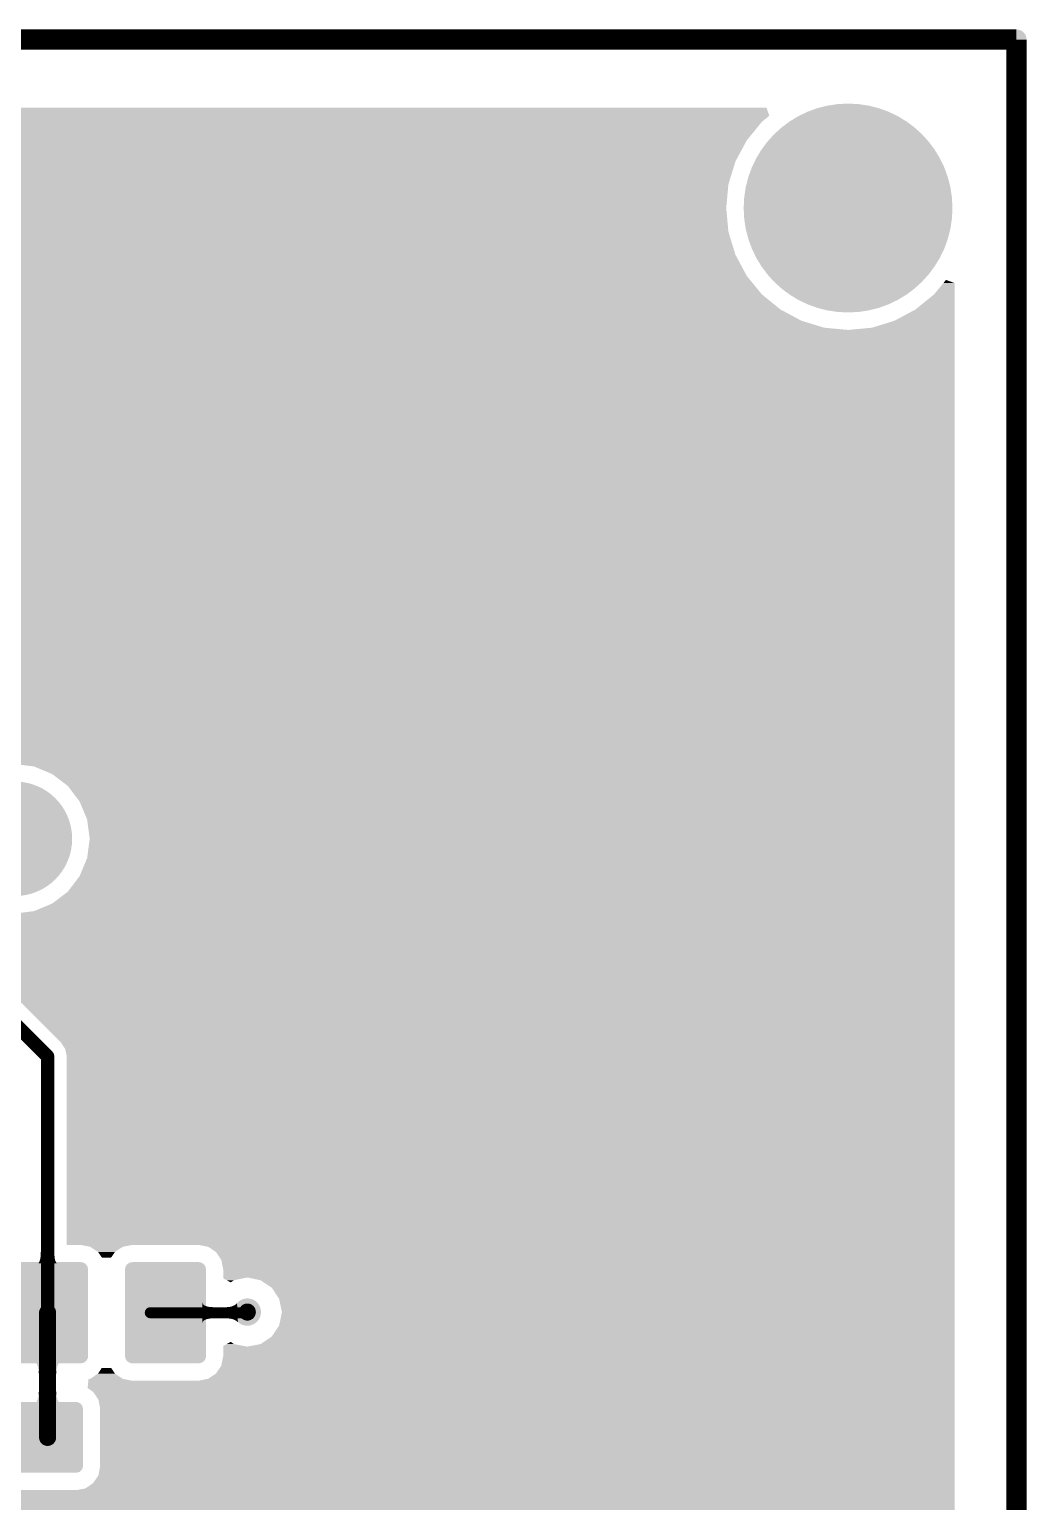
# Model space of a CAD drawing. Header units: millimetres. Extents: x -0.01 to 2.37, y -0.01 to 1.58.
# Drawn here: x 1.785 to 2.368, y 0.721 to 1.581 of the extents above; entities that cross this region are included whole.
import ezdxf

# ---------------------------------------------------------------- set-up
doc = ezdxf.new("R2010")
doc.units = ezdxf.units.MM
doc.layers.get('0').update_dxf_attribs({"linetype": 'CONTINUOUS', "lineweight": 0})
for name, color, linetype, lineweight in [('PCB_KUR_GKO', 130, 'CONTINUOUS', 0), ('PCB_KUR_GTL', 30, 'CONTINUOUS', 0), ('PCB_KUR_GTP', 254, 'CONTINUOUS', 0), ('PCB_KUR_GTS', 254, 'CONTINUOUS', 0), ('PCB_KUR_TXT', 254, 'CONTINUOUS', 0)]:
    doc.layers.add(name, color=color, linetype=linetype, lineweight=lineweight)

# ---------------------------------------------------------------- blocks, each defined once
blk = doc.blocks.new('ROUND_3')
h = blk.add_hatch(color=256)
edge = h.paths.add_edge_path(flags=0)
edge.add_arc((0, 0), 0.0059, 0, 360)
blk = doc.blocks.new('CUSTOM_4')
for points in [[(-0.01865, 0.01685), (-0.0186, 0.01721), (0.01865, 0.01685), (0.01852, 0.01721)], [(-0.0186, 0.01721), (-0.01813, 0.01797), (0.01852, 0.01721), (0.01823, 0.01797)], [(-0.01813, 0.01797), (-0.01797, 0.01823), (0.01823, 0.01797), (0.01782, 0.01823)], [(-0.01797, 0.01823), (-0.01697, 0.0186), (0.01782, 0.01823), (0.01721, 0.0186)], [(-0.01697, 0.0186), (-0.01685, 0.01865), (0.01721, 0.0186), (0.01685, 0.01865)], [(-0.01685, 0.01865), (-0.01685, 0.0187), (0.01685, 0.01865), (0.01685, 0.0187)], [(-0.0187, -0.01685), (-0.0187, 0.01685), (0.0187, -0.01685), (0.0187, 0.01685)], [(-0.01852, -0.01721), (-0.01865, -0.01685), (0.0186, -0.01721), (0.01865, -0.01685)], [(-0.01823, -0.01797), (-0.01852, -0.01721), (0.01813, -0.01797), (0.0186, -0.01721)], [(-0.01782, -0.01823), (-0.01823, -0.01797), (0.01797, -0.01823), (0.01813, -0.01797)], [(-0.01721, -0.0186), (-0.01782, -0.01823), (0.01697, -0.0186), (0.01797, -0.01823)], [(-0.01685, -0.01865), (-0.01721, -0.0186), (0.01685, -0.01865), (0.01697, -0.0186)], [(-0.01685, -0.0187), (-0.01685, -0.01865), (0.01685, -0.0187), (0.01685, -0.01865)]]:
    blk.add_solid(points)
blk = doc.blocks.new('CUSTOM_5')
for points in [[(-0.02165, 0.0254), (-0.02152, 0.02613), (0.02165, 0.0254), (0.02142, 0.02613)], [(-0.02152, 0.02613), (-0.02114, 0.02664), (0.02142, 0.02613), (0.02126, 0.02664)], [(-0.02114, 0.02664), (-0.02074, 0.02716), (0.02126, 0.02664), (0.02057, 0.02716)], [(-0.02074, 0.02716), (-0.0199, 0.02742), (0.02057, 0.02716), (0.02023, 0.02742)], [(-0.0199, 0.02742), (-0.0195, 0.02755), (0.02023, 0.02742), (0.0195, 0.02755)], [(-0.02165, -0.0254), (-0.02165, 0.0254), (0.02165, -0.0254), (0.02165, 0.0254)], [(-0.02142, -0.02613), (-0.02165, -0.0254), (0.02152, -0.02613), (0.02165, -0.0254)], [(-0.02126, -0.02664), (-0.02142, -0.02613), (0.02114, -0.02664), (0.02152, -0.02613)], [(-0.02057, -0.02716), (-0.02126, -0.02664), (0.02074, -0.02716), (0.02114, -0.02664)], [(-0.02023, -0.02742), (-0.02057, -0.02716), (0.0199, -0.02742), (0.02074, -0.02716)], [(-0.0195, -0.02755), (-0.02023, -0.02742), (0.0195, -0.02755), (0.0199, -0.02742)]]:
    blk.add_solid(points)
blk = doc.blocks.new('ROUND_11')
h = blk.add_hatch(color=256)
edge = h.paths.add_edge_path(flags=0)
edge.add_arc((0, 0), 0.0315, 0, 360)
blk = doc.blocks.new('ROUND_12')
h = blk.add_hatch(color=256)
edge = h.paths.add_edge_path(flags=0)
edge.add_arc((0, 0), 0.05905, 0, 360)
blk = doc.blocks.new('SQUARE_15')
blk.add_solid([(0.0315, 0.0315), (0.0315, -0.0315), (-0.0315, 0.0315), (-0.0315, -0.0315)])
blk = doc.blocks.new('ROUND_16')
h = blk.add_hatch(color=256)
edge = h.paths.add_edge_path(flags=0)
edge.add_arc((0, 0), 0.008, 0, 360)
blk = doc.blocks.new('ROUND_7')
h = blk.add_hatch(color=256)
edge = h.paths.add_edge_path(flags=0)
edge.add_arc((0, 0), 0.00325, 0, 360)
blk = doc.blocks.new('ROUND_8')
h = blk.add_hatch(color=256)
edge = h.paths.add_edge_path(flags=0)
edge.add_arc((0, 0), 0.005, 0, 360)
blk = doc.blocks.new('ROUND_64')
h = blk.add_hatch(color=256)
edge = h.paths.add_edge_path(flags=0)
edge.add_arc((0, 0), 0.00395, 0, 360)
blk = doc.blocks.new('CUSTOM_19')
for points in [[(-0.02065, 0.01685), (-0.02058, 0.01751), (0.02065, 0.01685), (0.02049, 0.01751)], [(-0.02058, 0.01751), (-0.02013, 0.01854), (0.02049, 0.01751), (0.02023, 0.01854)], [(-0.02013, 0.01854), (-0.01988, 0.0191), (0.02023, 0.01854), (0.01976, 0.0191)], [(-0.01988, 0.0191), (-0.01896, 0.01987), (0.01976, 0.0191), (0.0191, 0.01987)], [(-0.01896, 0.01987), (-0.01854, 0.02022), (0.0191, 0.01987), (0.01831, 0.02022)], [(-0.01854, 0.02022), (-0.01711, 0.02057), (0.01831, 0.02022), (0.01751, 0.02057)], [(-0.01711, 0.02057), (-0.01685, 0.02064), (0.01751, 0.02057), (0.01685, 0.02064)], [(-0.01685, 0.02064), (-0.01685, 0.02065), (0.01685, 0.02064), (0.01685, 0.02065)], [(-0.02065, 0.0168), (-0.02065, 0.01685), (0.02065, 0.0168), (0.02065, 0.01685)], [(-0.02065, -0.0168), (-0.02065, 0.0168), (0.02065, -0.0168), (0.02065, 0.0168)], [(-0.02065, -0.01685), (-0.02065, -0.0168), (0.02065, -0.01685), (0.02065, -0.0168)], [(-0.02049, -0.01751), (-0.02065, -0.01685), (0.02058, -0.01751), (0.02065, -0.01685)], [(-0.02023, -0.01854), (-0.02049, -0.01751), (0.02013, -0.01854), (0.02058, -0.01751)], [(-0.01976, -0.0191), (-0.02023, -0.01854), (0.01988, -0.0191), (0.02013, -0.01854)], [(-0.0191, -0.01987), (-0.01976, -0.0191), (0.01896, -0.01987), (0.01988, -0.0191)], [(-0.01831, -0.02022), (-0.0191, -0.01987), (0.01854, -0.02022), (0.01896, -0.01987)], [(-0.01751, -0.02057), (-0.01831, -0.02022), (0.01711, -0.02057), (0.01854, -0.02022)], [(-0.01685, -0.02064), (-0.01751, -0.02057), (0.01685, -0.02064), (0.01711, -0.02057)], [(-0.01685, -0.02065), (-0.01685, -0.02064), (0.01685, -0.02065), (0.01685, -0.02064)]]:
    blk.add_solid(points)
blk = doc.blocks.new('CUSTOM_20')
for points in [[(-0.02365, 0.0254), (-0.02352, 0.02643), (0.02365, 0.0254), (0.02342, 0.02643)], [(-0.02352, 0.02643), (-0.02314, 0.02717), (0.02342, 0.02643), (0.02325, 0.02717)], [(-0.02314, 0.02717), (-0.0227, 0.02804), (0.02325, 0.02717), (0.02257, 0.02804)], [(-0.0227, 0.02804), (-0.02198, 0.0286), (0.02257, 0.02804), (0.02214, 0.0286)], [(-0.02198, 0.0286), (-0.02127, 0.02915), (0.02214, 0.0286), (0.02105, 0.02915)], [(-0.02127, 0.02915), (-0.02008, 0.02942), (0.02105, 0.02915), (0.02053, 0.02942)], [(-0.02008, 0.02942), (-0.0195, 0.02955), (0.02053, 0.02942), (0.0195, 0.02955)], [(-0.02364, 0.02508), (-0.02365, 0.0254), (0.02364, 0.02508), (0.02365, 0.0254)], [(-0.0236, 0.02476), (-0.02364, 0.02508), (0.0236, 0.02476), (0.02364, 0.02508)], [(-0.0236, -0.02476), (-0.0236, 0.02476), (0.0236, -0.02476), (0.0236, 0.02476)], [(-0.02365, -0.0254), (-0.02364, -0.02508), (0.02365, -0.0254), (0.02364, -0.02508)], [(-0.02342, -0.02643), (-0.02365, -0.0254), (0.02352, -0.02643), (0.02365, -0.0254)], [(-0.02364, -0.02508), (-0.0236, -0.02476), (0.02364, -0.02508), (0.0236, -0.02476)], [(-0.02325, -0.02717), (-0.02342, -0.02643), (0.02314, -0.02717), (0.02352, -0.02643)], [(-0.02257, -0.02804), (-0.02325, -0.02717), (0.0227, -0.02804), (0.02314, -0.02717)], [(-0.02214, -0.0286), (-0.02257, -0.02804), (0.02198, -0.0286), (0.0227, -0.02804)], [(-0.02105, -0.02915), (-0.02214, -0.0286), (0.02127, -0.02915), (0.02198, -0.0286)], [(-0.02053, -0.02942), (-0.02105, -0.02915), (0.02008, -0.02942), (0.02127, -0.02915)], [(-0.0195, -0.02955), (-0.02053, -0.02942), (0.0195, -0.02955), (0.02008, -0.02942)]]:
    blk.add_solid(points)
blk = doc.blocks.new('ROUND_21')
h = blk.add_hatch(color=256)
edge = h.paths.add_edge_path(flags=0)
edge.add_arc((0, 0), 0.03345, 0, 360)
blk = doc.blocks.new('ROUND_22')
h = blk.add_hatch(color=256)
edge = h.paths.add_edge_path(flags=0)
edge.add_arc((0, 0), 0.061, 0, 360)
blk = doc.blocks.new('SQUARE_24')
blk.add_solid([(0.03345, 0.03345), (0.03345, -0.03345), (-0.03345, 0.03345), (-0.03345, -0.03345)])
blk = doc.blocks.new('ROUND_14')
h = blk.add_hatch(color=256)
edge = h.paths.add_edge_path(flags=0)
edge.add_arc((0, 0), 0.0197, 0, 360)

msp = doc.modelspace()

# ---------------------------------------------------------------- linework, layer by layer
at = {"layer": 'PCB_KUR_GKO', "lineweight": 211, "const_width": 0.0118}
for points in [[(0, 1.5748), (2.3622, 1.5748)], [(2.3622, 0), (2.3622, 1.5748)]]:
    msp.add_lwpolyline(points, dxfattribs=at)
at = {"layer": 'PCB_KUR_GTL', "lineweight": 211}
for points, const_width in [([(1.706, 1.071), (1.7961, 0.9809)], 0.0079), ([(1.7961, 0.8312), (1.7961, 0.9809)], 0.0079), ([(1.7961, 0.7584), (1.7961, 0.8312)], 0.01), ([(1.8561, 0.8312), (1.865, 0.8312)], 0.0065), ([(1.865, 0.8312), (1.9128, 0.8312)], 0.0065)]:
    msp.add_lwpolyline(points, dxfattribs=dict(at, const_width=const_width))
at = {"layer": 'PCB_KUR_GTL'}
for points in [[(1.245, 1.5303), (1.245, 1.535), (2.2178, 1.5303), (2.2161, 1.535)], [(1.245, 1.5267), (1.245, 1.5303), (2.2134, 1.5267), (2.2178, 1.5303)], [(1.245, 1.5159), (1.245, 1.5267), (2.2046, 1.5159), (2.2134, 1.5267)], [(1.245, 1.5036), (1.245, 1.5159), (2.198, 1.5036), (2.2046, 1.5159)], [(1.245, 1.4903), (1.245, 1.5036), (2.1939, 1.4903), (2.198, 1.5036)], [(1.245, 1.4842), (1.245, 1.4903), (2.19333, 1.4842), (2.1939, 1.4903)], [(1.4175, 1.4825), (1.4046, 1.4842), (2.19317, 1.4825), (2.19333, 1.4842)], [(1.4295, 1.4776), (1.4175, 1.4825), (2.19271, 1.4776), (2.19317, 1.4825)], [(1.43107, 1.4764), (1.4295, 1.4776), (2.1926, 1.4764), (2.19271, 1.4776)], [(1.4398, 1.4697), (1.43107, 1.4764), (2.19323, 1.4697), (2.1926, 1.4764)], [(1.44532, 1.4625), (1.4398, 1.4697), (2.1939, 1.4625), (2.19323, 1.4697)], [(1.4477, 1.4594), (1.44532, 1.4625), (2.19485, 1.4594), (2.1939, 1.4625)], [(1.45191, 1.4491), (1.4477, 1.4594), (2.198, 1.4491), (2.19485, 1.4594)], [(1.4526, 1.4474), (1.45191, 1.4491), (2.19891, 1.4474), (2.198, 1.4491)], [(1.454, 1.4368), (1.4526, 1.4474), (2.2046, 1.4368), (2.19891, 1.4474)], [(1.4543, 1.4345), (1.454, 1.4368), (2.20647, 1.4345), (2.2046, 1.4368)], [(1.45318, 1.426), (1.4543, 1.4345), (2.2134, 1.426), (2.20647, 1.4345)], [(2.3141, 1.426), (2.31952, 1.4326), (2.326, 1.426), (2.326, 1.4326)], [(2.31952, 1.4326), (2.321, 1.4344), (2.326, 1.4326), (2.321, 1.4344)], [(1.4508, 1.4172), (1.4526, 1.4216), (2.2242, 1.4172), (2.2188, 1.4216)], [(1.4526, 1.4216), (1.45318, 1.426), (2.2188, 1.4216), (2.2134, 1.426)], [(2.3033, 1.4172), (2.3141, 1.426), (2.326, 1.4172), (2.326, 1.426)], [(1.4477, 1.4096), (1.44811, 1.4106), (2.23977, 1.4096), (2.2365, 1.4106)], [(1.44811, 1.4106), (1.4508, 1.4172), (2.2365, 1.4106), (2.2242, 1.4172)], [(2.2777, 1.4065), (2.291, 1.4106), (2.326, 1.4065), (2.326, 1.4106)], [(2.291, 1.4106), (2.3033, 1.4172), (2.326, 1.4106), (2.326, 1.4172)], [(1.4398, 1.3993), (1.44433, 1.4052), (2.326, 1.3993), (2.326, 1.4052)], [(1.44433, 1.4052), (1.44532, 1.4065), (2.2638, 1.4052), (2.2499, 1.4065)], [(1.44532, 1.4065), (1.4477, 1.4096), (2.2499, 1.4065), (2.23977, 1.4096)], [(2.2638, 1.4052), (2.2777, 1.4065), (2.326, 1.4052), (2.326, 1.4065)], [(1.4295, 1.3914), (1.4398, 1.3993), (2.326, 1.3914), (2.326, 1.3993)], [(1.2765, 1.1517), (1.2765, 1.3848), (2.326, 1.1517), (2.326, 1.3848)], [(1.4046, 1.3848), (1.4175, 1.3864), (2.326, 1.3848), (2.326, 1.3864)], [(1.4175, 1.3864), (1.4295, 1.3914), (2.326, 1.3864), (2.326, 1.3914)], [(1.7883, 1.1502), (1.777, 1.1517), (2.326, 1.1502), (2.326, 1.1517)], [(1.7988, 1.1458), (1.7883, 1.1502), (2.326, 1.1458), (2.326, 1.1502)], [(1.8079, 1.1389), (1.7988, 1.1458), (2.326, 1.1389), (2.326, 1.1458)], [(1.8148, 1.1298), (1.8079, 1.1389), (2.326, 1.1298), (2.326, 1.1389)], [(1.8192, 1.1193), (1.8148, 1.1298), (2.326, 1.1193), (2.326, 1.1298)], [(1.8207, 1.108), (1.8192, 1.1193), (2.326, 1.108), (2.326, 1.1193)], [(1.8192, 1.0967), (1.8207, 1.108), (2.326, 1.0967), (2.326, 1.108)], [(1.8148, 1.0862), (1.8192, 1.0967), (2.326, 1.0862), (2.326, 1.0967)], [(1.8079, 1.0771), (1.8148, 1.0862), (2.326, 1.0771), (2.326, 1.0862)], [(1.7988, 1.0702), (1.8079, 1.0771), (2.326, 1.0702), (2.326, 1.0771)], [(1.7883, 1.0658), (1.7988, 1.0702), (2.326, 1.0658), (2.326, 1.0702)], [(1.804, 0.9889), (1.72852, 1.0643), (2.326, 0.9889), (2.326, 1.0643)], [(1.777, 1.0643), (1.7883, 1.0658), (2.326, 1.0643), (2.326, 1.0658)], [(1.8064, 0.9852), (1.804, 0.9889), (2.326, 0.9852), (2.326, 0.9889)], [(1.8073, 0.9809), (1.8064, 0.9852), (2.326, 0.9809), (2.326, 0.9852)], [(1.8073, 0.8708), (1.8073, 0.9809), (2.326, 0.8708), (2.326, 0.9809)], [(1.821, 0.8697), (1.8155, 0.8708), (1.84, 0.8697), (1.8455, 0.8708)], [(1.8256, 0.8667), (1.821, 0.8697), (1.8354, 0.8667), (1.84, 0.8697)], [(1.8899, 0.8697), (1.8844, 0.8708), (2.326, 0.8697), (2.326, 0.8708)], [(1.8945, 0.8667), (1.8899, 0.8697), (2.326, 0.8667), (2.326, 0.8697)], [(1.7902, 0.8594), (1.7907, 0.86), (1.8019, 0.8594), (1.8014, 0.86)], [(1.7907, 0.86), (1.7911, 0.8607), (1.8014, 0.86), (1.801, 0.8607)], [(1.7911, 0.8607), (1.7915, 0.8616), (1.801, 0.8607), (1.8006, 0.8616)], [(1.7915, 0.8616), (1.7918, 0.8626), (1.8006, 0.8616), (1.8003, 0.8626)], [(1.7918, 0.8626), (1.792, 0.8638), (1.8003, 0.8626), (1.8002, 0.8638)], [(1.792, 0.8638), (1.7921, 0.8652), (1.8002, 0.8638), (1.8, 0.8652)], [(1.7921, 0.8652), (1.7921, 0.8667), (1.8, 0.8652), (1.8, 0.8667)], [(1.8277, 0.8635), (1.8256, 0.8667), (1.8333, 0.8635), (1.8354, 0.8667)], [(1.8283, 0.8633), (1.8277, 0.8635), (1.8327, 0.8633), (1.8333, 0.8635)], [(1.8976, 0.862), (1.8945, 0.8667), (2.326, 0.862), (2.326, 0.8667)], [(1.8987, 0.8566), (1.8976, 0.862), (2.326, 0.8566), (2.326, 0.862)], [(1.78825, 0.8587), (1.7889, 0.8588), (1.80385, 0.8587), (1.8032, 0.8588)], [(1.7889, 0.8588), (1.7896, 0.859), (1.8032, 0.8588), (1.8025, 0.859)], [(1.7896, 0.859), (1.7902, 0.8594), (1.8025, 0.859), (1.8019, 0.8594)], [(1.8987, 0.8518), (1.8987, 0.8566), (2.326, 0.8518), (2.326, 0.8566)], [(1.8987, 0.8513), (1.8987, 0.8518), (1.91036, 0.8513), (1.9128, 0.8518)], [(1.90072, 0.8502), (1.8987, 0.8513), (1.905, 0.8502), (1.91036, 0.8513)], [(1.9205, 0.8502), (1.9128, 0.8518), (2.326, 0.8502), (2.326, 0.8518)], [(1.9031, 0.8489), (1.90072, 0.8502), (1.9031, 0.8489), (1.905, 0.8502)], [(1.9271, 0.8458), (1.9205, 0.8502), (2.326, 0.8458), (2.326, 0.8502)], [(1.9314, 0.8393), (1.9271, 0.8458), (2.326, 0.8393), (2.326, 0.8458)], [(1.8865, 0.8371), (1.8865, 0.83765), (1.8866, 0.8371), (1.8865, 0.83765)], [(1.8865, 0.8365), (1.8865, 0.8371), (1.8868, 0.8365), (1.8866, 0.8371)], [(1.8865, 0.836), (1.8865, 0.8365), (1.8871, 0.836), (1.8868, 0.8365)], [(1.8865, 0.8356), (1.8865, 0.836), (1.8876, 0.8356), (1.8871, 0.836)], [(1.8865, 0.8353), (1.8865, 0.8356), (1.8882, 0.8353), (1.8876, 0.8356)], [(1.8865, 0.835), (1.8865, 0.8353), (1.8889, 0.835), (1.8882, 0.8353)], [(1.8865, 0.8347), (1.8865, 0.835), (1.8898, 0.8347), (1.8889, 0.835)], [(1.8865, 0.8346), (1.8865, 0.8347), (1.8908, 0.8346), (1.8898, 0.8347)], [(1.8865, 0.8345), (1.8865, 0.8346), (1.8919, 0.8345), (1.8908, 0.8346)], [(1.8865, 0.8344), (1.8865, 0.8345), (1.8932, 0.8344), (1.8919, 0.8345)], [(1.88651, 0.8279), (1.8865, 0.8344), (1.8932, 0.8279), (1.8932, 0.8344)], [(1.9005, 0.8344), (1.9013, 0.8345), (1.90691, 0.8344), (1.90691, 0.8345)], [(1.9008, 0.8279), (1.9005, 0.8344), (1.9072, 0.8279), (1.90691, 0.8344)], [(1.9021, 0.8345), (1.9028, 0.8347), (1.90691, 0.8345), (1.9069, 0.8347)], [(1.9028, 0.8347), (1.9035, 0.8348), (1.9069, 0.8347), (1.90689, 0.8348)], [(1.9035, 0.8348), (1.9041, 0.8351), (1.90689, 0.8348), (1.90688, 0.8351)], [(1.9041, 0.8351), (1.9047, 0.8353), (1.90688, 0.8351), (1.90687, 0.8353)], [(1.9047, 0.8353), (1.9053, 0.8356), (1.90687, 0.8353), (1.90686, 0.8356)], [(1.9053, 0.8356), (1.9059, 0.836), (1.90686, 0.8356), (1.90684, 0.836)], [(1.9059, 0.836), (1.9063, 0.8364), (1.90684, 0.836), (1.90682, 0.8364)], [(1.9063, 0.8364), (1.9068, 0.8369), (1.90682, 0.8364), (1.9068, 0.8369)], [(1.933, 0.8316), (1.9314, 0.8393), (2.326, 0.8316), (2.326, 0.8393)], [(1.88651, 0.8278), (1.88651, 0.8279), (1.8908, 0.8278), (1.8919, 0.8279)], [(1.88651, 0.8276), (1.88651, 0.8278), (1.8898, 0.8276), (1.8908, 0.8278)], [(1.88651, 0.8274), (1.88651, 0.8276), (1.8889, 0.8274), (1.8898, 0.8276)], [(1.88651, 0.8271), (1.88651, 0.8274), (1.8882, 0.8271), (1.8889, 0.8274)], [(1.88651, 0.8268), (1.88651, 0.8271), (1.8876, 0.8268), (1.8882, 0.8271)], [(1.88651, 0.8263), (1.88651, 0.8268), (1.8871, 0.8263), (1.8876, 0.8268)], [(1.88651, 0.8259), (1.88651, 0.8263), (1.8868, 0.8259), (1.8871, 0.8263)], [(1.88651, 0.8253), (1.88651, 0.8259), (1.8866, 0.8253), (1.8868, 0.8259)], [(1.9024, 0.8278), (1.9016, 0.8279), (1.90721, 0.8278), (1.9072, 0.8279)], [(1.9031, 0.8277), (1.9024, 0.8278), (1.90721, 0.8277), (1.90721, 0.8278)], [(1.9038, 0.8276), (1.9031, 0.8277), (1.90721, 0.8276), (1.90721, 0.8277)], [(1.9045, 0.8274), (1.9038, 0.8276), (1.90722, 0.8274), (1.90721, 0.8276)], [(1.9051, 0.8271), (1.9045, 0.8274), (1.90724, 0.8271), (1.90722, 0.8274)], [(1.9057, 0.8268), (1.9051, 0.8271), (1.90725, 0.8268), (1.90724, 0.8271)], [(1.9063, 0.8265), (1.9057, 0.8268), (1.90726, 0.8265), (1.90725, 0.8268)], [(1.9068, 0.8261), (1.9063, 0.8265), (1.90728, 0.8261), (1.90726, 0.8265)], [(1.9073, 0.8257), (1.90728, 0.8261), (1.9073, 0.8257), (1.9068, 0.8261)], [(1.9314, 0.8238), (1.933, 0.8316), (2.326, 0.8238), (2.326, 0.8316)], [(1.88651, 0.82475), (1.88651, 0.8253), (1.88651, 0.82475), (1.8866, 0.8253)], [(1.9205, 0.8129), (1.9271, 0.8173), (2.326, 0.8129), (2.326, 0.8173)], [(1.9271, 0.8173), (1.9314, 0.8238), (2.326, 0.8173), (2.326, 0.8238)], [(1.8987, 0.8118), (1.90072, 0.8129), (1.91073, 0.8118), (1.905, 0.8129)], [(1.8987, 0.8114), (1.8987, 0.8118), (1.9128, 0.8114), (1.91073, 0.8118)], [(1.8987, 0.8058), (1.8987, 0.8114), (2.326, 0.8058), (2.326, 0.8114)], [(1.90072, 0.8129), (1.9031, 0.8142), (1.905, 0.8129), (1.9031, 0.8142)], [(1.9128, 0.8114), (1.9205, 0.8129), (2.326, 0.8114), (2.326, 0.8129)], [(1.787, 0.8036), (1.78617, 0.80369), (1.8051, 0.8036), (1.80602, 0.80369)], [(1.78617, 0.80369), (1.78617, 0.80369), (1.80602, 0.80369), (1.78617, 0.80369)], [(1.7879, 0.8033), (1.787, 0.8036), (1.8043, 0.8033), (1.8051, 0.8036)], [(1.7886, 0.8028), (1.7879, 0.8033), (1.8035, 0.8028), (1.8043, 0.8033)], [(1.7893, 0.8021), (1.7886, 0.8028), (1.8029, 0.8021), (1.8035, 0.8028)], [(1.7898, 0.8012), (1.7893, 0.8021), (1.8023, 0.8012), (1.8029, 0.8021)], [(1.7903, 0.8001), (1.7898, 0.8012), (1.8019, 0.8001), (1.8023, 0.8012)], [(1.7906, 0.7987), (1.7903, 0.8001), (1.8015, 0.7987), (1.8019, 0.8001)], [(1.8945, 0.7957), (1.8976, 0.8003), (2.326, 0.7957), (2.326, 0.8003)], [(1.8976, 0.8003), (1.8987, 0.8058), (2.326, 0.8003), (2.326, 0.8058)], [(1.7909, 0.7972), (1.7906, 0.7987), (1.8013, 0.7972), (1.8015, 0.7987)], [(1.791, 0.7955), (1.7909, 0.7972), (1.8011, 0.7955), (1.8013, 0.7972)], [(1.7911, 0.7936), (1.791, 0.7955), (1.8011, 0.7936), (1.8011, 0.7955)], [(1.8195, 0.7872), (1.81991, 0.7915), (2.326, 0.7872), (2.326, 0.7915)], [(1.81991, 0.7915), (1.82, 0.7924), (1.8455, 0.7915), (1.84101, 0.7924)], [(1.82, 0.7924), (1.821, 0.7926), (1.84101, 0.7924), (1.84, 0.7926)], [(1.821, 0.7926), (1.8256, 0.7957), (1.84, 0.7926), (1.8354, 0.7957)], [(1.8256, 0.7957), (1.8277, 0.7989), (1.8354, 0.7957), (1.8333, 0.7989)], [(1.8277, 0.7989), (1.8283, 0.799), (1.8333, 0.7989), (1.8327, 0.799)], [(1.8844, 0.7915), (1.8899, 0.7926), (2.326, 0.7915), (2.326, 0.7926)], [(1.8899, 0.7926), (1.8945, 0.7957), (2.326, 0.7926), (2.326, 0.7957)], [(1.7906, 0.7819), (1.7909, 0.7834), (1.8015, 0.7819), (1.8013, 0.7834)], [(1.7909, 0.7834), (1.791, 0.7852), (1.8013, 0.7834), (1.8011, 0.7852)], [(1.791, 0.7852), (1.7911, 0.7871), (1.8011, 0.7852), (1.8011, 0.7871)], [(1.8227, 0.785), (1.8195, 0.7872), (2.326, 0.785), (2.326, 0.7872)], [(1.8258, 0.7805), (1.8227, 0.785), (2.326, 0.7805), (2.326, 0.785)], [(1.78617, 0.777), (1.787, 0.7771), (1.80602, 0.777), (1.8051, 0.7771)], [(1.787, 0.7771), (1.7879, 0.7774), (1.8051, 0.7771), (1.8043, 0.7774)], [(1.7879, 0.7774), (1.7886, 0.7779), (1.8043, 0.7774), (1.8035, 0.7779)], [(1.7886, 0.7779), (1.7893, 0.7786), (1.8035, 0.7779), (1.8029, 0.7786)], [(1.7893, 0.7786), (1.7898, 0.7795), (1.8029, 0.7786), (1.8023, 0.7795)], [(1.7898, 0.7795), (1.7903, 0.7806), (1.8023, 0.7795), (1.8019, 0.7806)], [(1.7903, 0.7806), (1.7906, 0.7819), (1.8019, 0.7806), (1.8015, 0.7819)], [(1.8268, 0.7752), (1.8258, 0.7805), (2.326, 0.7752), (2.326, 0.7805)], [(1.8268, 0.7415), (1.8268, 0.7752), (2.326, 0.7415), (2.326, 0.7752)], [(1.8258, 0.7362), (1.8268, 0.7415), (2.326, 0.7362), (2.326, 0.7415)], [(1.8182, 0.7286), (1.8227, 0.7317), (2.326, 0.7286), (2.326, 0.7317)], [(1.8227, 0.7317), (1.8258, 0.7362), (2.326, 0.7317), (2.326, 0.7362)], [(1.7447, 0.5948), (1.7447, 0.7276), (2.326, 0.5948), (2.326, 0.7276)], [(1.8129, 0.7276), (1.8182, 0.7286), (2.326, 0.7276), (2.326, 0.7286)]]:
    msp.add_solid(points, dxfattribs=at)

# ---------------------------------------------------------------- block references
at = {"layer": 'PCB_KUR_GKO'}
msp.add_blockref('ROUND_3', (2.3622, 1.5748), dxfattribs=at)
msp.add_blockref('ROUND_3', (2.3622, 1.5748), dxfattribs=at)
at = {"layer": 'PCB_KUR_GTL'}
for name, p in [('ROUND_12', (2.2638, 1.4764)), ('SQUARE_15', (1.777, 1.408)), ('ROUND_11', (1.777, 1.108)), ('ROUND_64', (1.7961, 0.9809)), ('ROUND_64', (1.7961, 0.9809)), ('CUSTOM_5', (1.7961, 0.8312)), ('CUSTOM_5', (1.865, 0.8312)), ('ROUND_8', (1.7961, 0.8312)), ('ROUND_64', (1.7961, 0.8312)), ('ROUND_7', (1.8561, 0.8312)), ('ROUND_7', (1.865, 0.8312)), ('ROUND_7', (1.865, 0.8312)), ('ROUND_16', (1.9128, 0.8316)), ('ROUND_7', (1.9128, 0.8312)), ('CUSTOM_4', (1.7961, 0.7584)), ('CUSTOM_4', (1.8531, 0.7584)), ('ROUND_8', (1.7961, 0.7584))]:
    msp.add_blockref(name, p, dxfattribs=at)
at = {"layer": 'PCB_KUR_GTP'}
for name, p in [('CUSTOM_5', (1.7961, 0.8312)), ('CUSTOM_5', (1.865, 0.8312)), ('CUSTOM_4', (1.7961, 0.7584)), ('CUSTOM_4', (1.8531, 0.7584))]:
    msp.add_blockref(name, p, dxfattribs=at)
at = {"layer": 'PCB_KUR_GTS'}
for name, p in [('ROUND_22', (2.2638, 1.4764)), ('SQUARE_24', (1.777, 1.408)), ('ROUND_21', (1.777, 1.108)), ('CUSTOM_20', (1.7961, 0.8312)), ('CUSTOM_20', (1.865, 0.8312)), ('CUSTOM_19', (1.7961, 0.7584)), ('CUSTOM_19', (1.8531, 0.7584))]:
    msp.add_blockref(name, p, dxfattribs=at)
at = {"layer": 'PCB_KUR_TXT'}
for name, p in [('ROUND_12', (2.2638, 1.4764)), ('ROUND_14', (1.777, 1.408)), ('ROUND_14', (1.777, 1.108)), ('ROUND_8', (1.9128, 0.8316))]:
    msp.add_blockref(name, p, dxfattribs=at)

doc.saveas('drawing.dxf')
